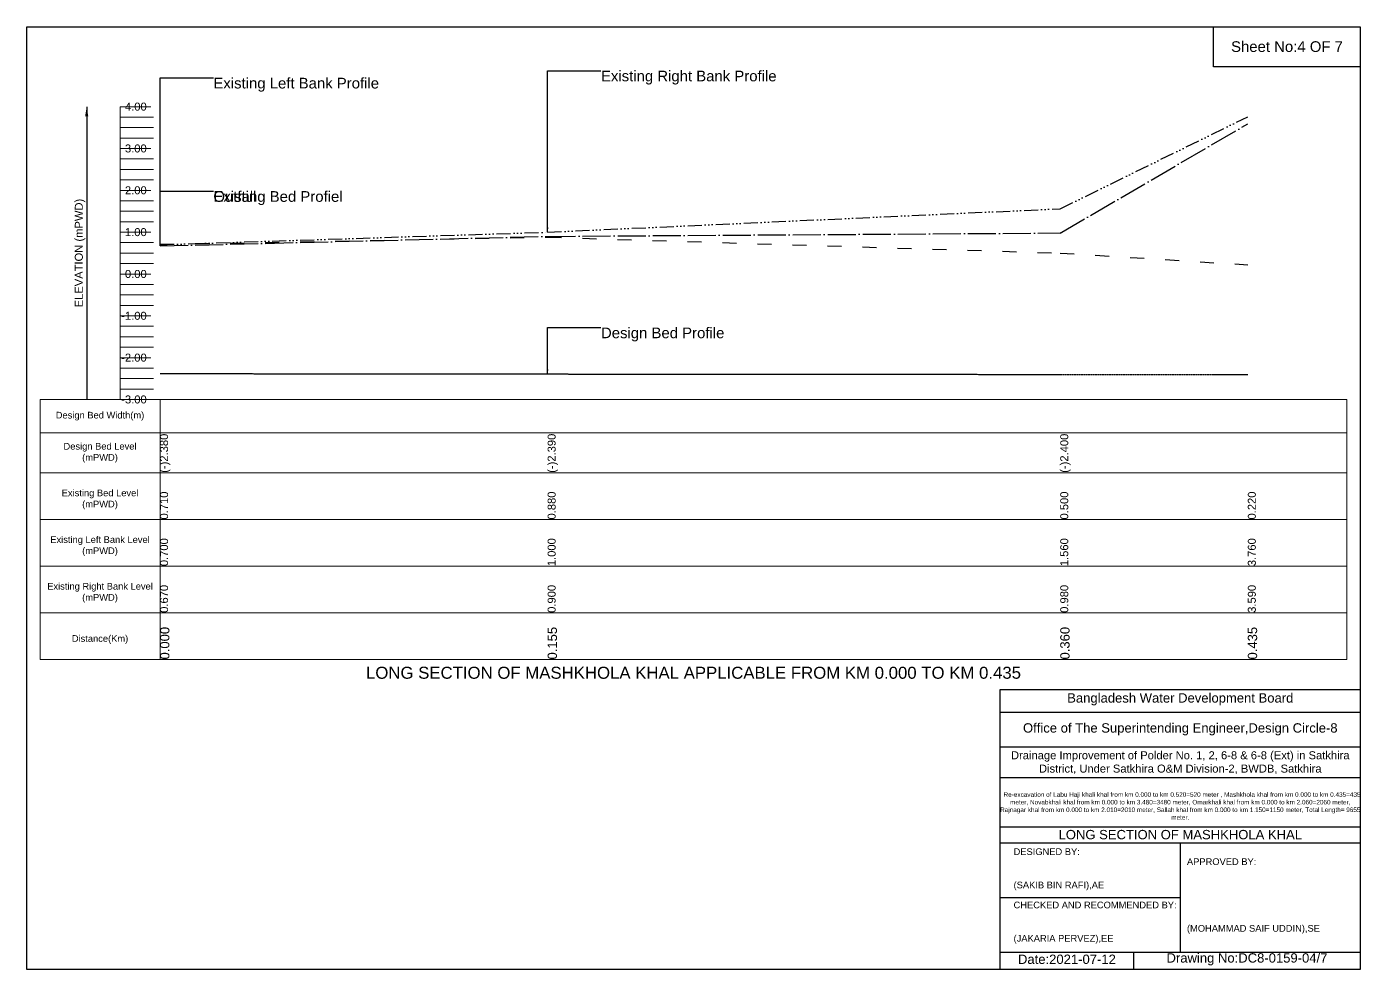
# Model space of a CAD drawing. Header units: inches. Extents: x 91000 to 648000, y -5656 to 141.
# Drawn here: x 210000 to 218000, y -5656 to 0 of the extents above; entities that cross this region are included whole.
import ezdxf

# ---------------------------------------------------------------- set-up
doc = ezdxf.new("R2010")
doc.units = ezdxf.units.IN
doc.header["$LTSCALE"] = 7
doc.header["$MEASUREMENT"] = 0
for name, pattern in [('ACAD_ISO03W100', [30, 12, -18]), ('ACAD_ISO04W100', [30, 24, -3, 0, -3]), ('ACAD_ISO14W100', [24, 12, -3, 0, -3, 0, -3, 0, -3]), ('CENTER', [2, 1.25, -0.25, 0.25, -0.25])]:
    doc.linetypes.add(name, pattern=pattern)
for name, color, linetype, lineweight in [('Design Bed Level Long Section', 7, 'CENTER', 25), ('Existing Bed Level for Long Section', 7, 'ACAD_ISO03W100', 25), ('Existing Left Bank of Long section', 7, 'ACAD_ISO04W100', 25), ('Existing Right Bank of Long Section', 7, 'ACAD_ISO14W100', 25), ('Long Section Border', 7, 'Continuous', 9), ('Long Section Labels', 7, 'Continuous', 9), ('Vscale for Long Section', 7, 'Continuous', 9)]:
    doc.layers.add(name, color=color, linetype=linetype, lineweight=lineweight)
doc.styles.get("Standard").update_dxf_attribs({"font": 'arial.ttf'})
doc.dimstyles.get("Standard").update_dxf_attribs({"dimtxt": 0.18, "dimasz": 0.18, "dimexe": 0.18, "dimexo": 0.0625, "dimgap": 0.09, "dimtad": 0, "dimtih": 1, "dimtoh": 1, "dimdec": 4, "dimzin": 0, "dimdsep": 46, "dimtxsty": 'Standard', "dimcen": 0.09, "dimadec": 0, "dimazin": 0, "dimtfac": 1, "dimtdec": 4, "dimtofl": 0, "dimtmove": 0, "dimatfit": 3, "dimfxl": 0, "dimtolj": 1, "dimtzin": 0, "dimarcsym": 0})

msp = doc.modelspace()

# ---------------------------------------------------------------- linework, layer by layer
for points in [[(210000, 0), (218000, 0), (218000, -5656), (210000, -5656)], [(217120, 0), (218000, 0), (218000, -240), (217120, -240)]]:
    msp.add_lwpolyline(points, close=True)
for points in [[(215840, -5656), (215840, -3976), (218000, -3976)], [(215840, -4112), (218000, -4112)], [(215840, -4320), (218000, -4320)], [(215840, -4504), (218000, -4504)], [(215840, -4800), (218000, -4800)], [(215840, -4896), (218000, -4896)], [(216920, -4896), (216920, -5552)], [(215840, -5224), (216920, -5224)], [(215840, -5552), (218000, -5552)], [(216640, -5552), (216640, -5656)]]:
    msp.add_lwpolyline(points)
at = {"layer": 'Design Bed Level Long Section'}
msp.add_lwpolyline([(210800, -2081.4), (213125, -2083.9), (216200, -2086.4), (217325, -2086.4)], dxfattribs=at)
at = {"layer": 'Existing Bed Level for Long Section'}
msp.add_lwpolyline([(210800, -1305.8), (213125, -1263.1), (216200, -1358.5), (217325, -1428.8)], dxfattribs=at)
at = {"layer": 'Existing Left Bank of Long section'}
msp.add_lwpolyline([(210800, -1315.8), (213125, -1258.1), (216200, -1238), (217325, -582.9)], dxfattribs=at)
at = {"layer": 'Existing Right Bank of Long Section'}
msp.add_lwpolyline([(210800, -1308.3), (213125, -1233), (216200, -1092.4), (217325, -540.2)], dxfattribs=at)
at = {"layer": 'Long Section Border'}
msp.add_lwpolyline([(210080, -2237), (217920, -2237), (217920, -3797), (210080, -3797)], close=True, dxfattribs=at)
for points in [[(210800, -2237), (210800, -3797)], [(210080, -2437), (217920, -2437)], [(210080, -2677), (217920, -2677)], [(210080, -2957), (217920, -2957)], [(210080, -3237), (217920, -3237)], [(210080, -3517), (217920, -3517)]]:
    msp.add_lwpolyline(points, dxfattribs=at)
at = {"layer": 'Vscale for Long Section'}
for points in [[(210560, -2237), (210560, -1986), (210560, -1735), (210560, -1484), (210560, -1233), (210560, -982), (210560, -731), (210560, -480)], [(210560, -480), (210744, -480)], [(210560, -542.8), (210760, -542.8)], [(210560, -605.5), (210760, -605.5)], [(210560, -668.2), (210760, -668.2)], [(210560, -731), (210744, -731)], [(210560, -793.8), (210760, -793.8)], [(210560, -856.5), (210760, -856.5)], [(210560, -919.2), (210760, -919.2)], [(210560, -982), (210744, -982)], [(210560, -1044.8), (210760, -1044.8)], [(210560, -1107.5), (210760, -1107.5)], [(210560, -1170.2), (210760, -1170.2)], [(210560, -1233), (210744, -1233)], [(210560, -1295.8), (210760, -1295.8)], [(210560, -1358.5), (210760, -1358.5)], [(210560, -1421.2), (210760, -1421.2)], [(210560, -1484), (210744, -1484)], [(210560, -1546.8), (210760, -1546.8)], [(210560, -1609.5), (210760, -1609.5)], [(210560, -1672.2), (210760, -1672.2)], [(210560, -1735), (210744, -1735)], [(210560, -1797.8), (210760, -1797.8)], [(210560, -1860.5), (210760, -1860.5)], [(210560, -1923.2), (210760, -1923.2)], [(210560, -1986), (210744, -1986)], [(210560, -2048.8), (210760, -2048.8)], [(210560, -2111.5), (210760, -2111.5)], [(210560, -2174.2), (210760, -2174.2)], [(210560, -2237), (210744, -2237)]]:
    msp.add_lwpolyline(points, dxfattribs=at)

# ---------------------------------------------------------------- texts
at = {"attachment_point": 5}
for s, insert, char_height in [('Sheet No:4 OF 7', (217560, -120), 64), ('Bangladesh Water Development Board', (216920, -4036), 56), ('Office of The Superintending Engineer,Design Circle-8', (216920, -4216), 56)]:
    msp.add_mtext(s, dxfattribs=dict(at, insert=insert, char_height=char_height))
for s, insert, char_height, width, attachment_point in [('Drainage Improvement of Polder No. 1, 2, 6-8 & 6-8 (Ext) in Satkhira District, Under Satkhira O&M Division-2, BWDB, Satkhira', (216920, -4416), 48, 2240, 5), ('  Re-excavation of Labu Haji khali khal from km 0.000 to km 0.520=520 meter , Mashkhola khal from km 0.000 to km 0.435=435 meter, Novabkhali khal from km 0.000 to km 3.480=3480 meter, Omarkhali khal from km 0.000 to km 2.060=2060 meter, Rajnagar khal from km 0.000 to km 2.010=2010 meter, Sallah khal from km 0.000 to km 1.150=1150 meter, Total Length= 9655 meter. ', (216920, -4676), 27.4148, 2160, 5), ('LONG SECTION OF MASHKHOLA KHAL', (216920, -4848), 56, 2240, 5), ('DESIGNED BY:\\P\\P\\P(SAKIB BIN RAFI),AE', (215920, -5056), 40, 1120, 4), ('APPROVED BY:\\P\\P\\P\\P\\P\\P(MOHAMMAD SAIF UDDIN),SE', (216960, -5216), 40, 1120, 4), ('CHECKED AND RECOMMENDED BY:\\P\\P\\P(JAKARIA PERVEZ),EE', (215920, -5376), 40, 1120, 4), ('Date:2021-07-12', (216240, -5596), 56, 1120, 5), ('Drawing No:DC8-0159-04/7', (217320, -5596), 56, 1760, 5)]:
    msp.add_mtext(s, dxfattribs=dict(insert=insert, char_height=char_height, width=width, attachment_point=attachment_point))
at = {"layer": 'Long Section Border', "attachment_point": 5}
for s, insert, char_height in [('Design Bed Width(m)', (210440, -2337), 40), ('Design Bed Level\\P(mPWD)', (210440, -2557), 40), ('Existing Bed Level\\P(mPWD)', (210440, -2837), 40), ('Existing Left Bank Level\\P(mPWD)', (210440, -3117), 40), ('Existing Right Bank Level\\P(mPWD)', (210440, -3397), 40), ('Distance(Km)', (210440, -3677), 40), ('LONG SECTION OF MASHKHOLA KHAL APPLICABLE FROM KM 0.000 TO KM 0.435', (214000, -3877), 72)]:
    msp.add_mtext(s, dxfattribs=dict(at, insert=insert, char_height=char_height))
at = {"layer": 'Long Section Labels', "char_height": 64, "attachment_point": 1}
for s, insert in [('Existing Left Bank Profile', (211120, -306.8)), ('Existing Right Bank Profile', (213445, -264.1)), ('Outfall', (211120, -987)), ('Existing Bed Profiel', (211120, -987)), ('Design Bed Profile', (213445, -1805.3))]:
    msp.add_mtext(s, dxfattribs=dict(at, insert=insert))
at = {"layer": 'Vscale for Long Section', "char_height": 48, "attachment_point": 6}
for s, insert in [('4.00', (210720, -480)), ('3.00', (210720, -731)), ('2.00', (210720, -982)), ('1.00', (210720, -1233)), ('0.00', (210720, -1484)), ('-1.00', (210720, -1735)), ('-2.00', (210720, -1986)), ('-3.00', (210720, -2237))]:
    msp.add_mtext(s, dxfattribs=dict(at, insert=insert))
at = {"layer": 'Vscale for Long Section', "rotation": 90}
for s, insert, char_height, attachment_point in [('ELEVATION (mPWD)', (210320, -1358.5), 48, 5), ('(-)2.380', (210800, -2677), 48, 1), ('(-)2.390', (213125, -2677), 48, 1), ('(-)2.400', (216200, -2677), 48, 1), ('(-)2.400', (216200, -2677), 48, 1), ('0.710', (210800, -2957), 48, 1), ('0.880', (213125, -2957), 48, 1), ('0.500', (216200, -2957), 48, 1), ('0.220', (217325, -2957), 48, 1), ('0.700', (210800, -3237), 48, 1), ('1.000', (213125, -3237), 48, 1), ('1.560', (216200, -3237), 48, 1), ('3.760', (217325, -3237), 48, 1), ('0.670', (210800, -3517), 48, 1), ('0.900', (213125, -3517), 48, 1), ('0.980', (216200, -3517), 48, 1), ('3.590', (217325, -3517), 48, 1), ('0.000', (210800, -3797), 56, 1), ('0.155', (213125, -3797), 56, 1), ('0.360', (216200, -3797), 56, 1), ('0.435', (217325, -3797), 56, 1)]:
    msp.add_mtext(s, dxfattribs=dict(at, insert=insert, char_height=char_height, attachment_point=attachment_point))

# ---------------------------------------------------------------- leaders
at = {"layer": 'Long Section Labels', "annotation_type": 0, "has_hookline": 1, "hookline_direction": 0}
for points, text_width in [([(210800, -1315.8), (210800, -306.8), (211119.9, -306.8)], 983.1), ([(213125, -1233), (213125, -264.1), (213444.9, -264.1)], 1042.7), ([(210800, -1305.8), (210800, -987), (211119.9, -987)], 761.9), ([(210800, -1305.8), (210800, -987), (211119.9, -987)], 247.8), ([(213125, -2083.9), (213125, -1805.3), (213444.9, -1805.3)], 729.9)]:
    msp.add_leader(points, dimstyle='Standard', override={"dimasz": 28.8}, dxfattribs=dict(at, text_width=text_width))
at = {"layer": 'Vscale for Long Section'}
msp.add_leader([(210360, -480), (210360, -2237)], dimstyle='Standard', override={"dimasz": 57.6}, dxfattribs=at)

doc.saveas('drawing.dxf')
